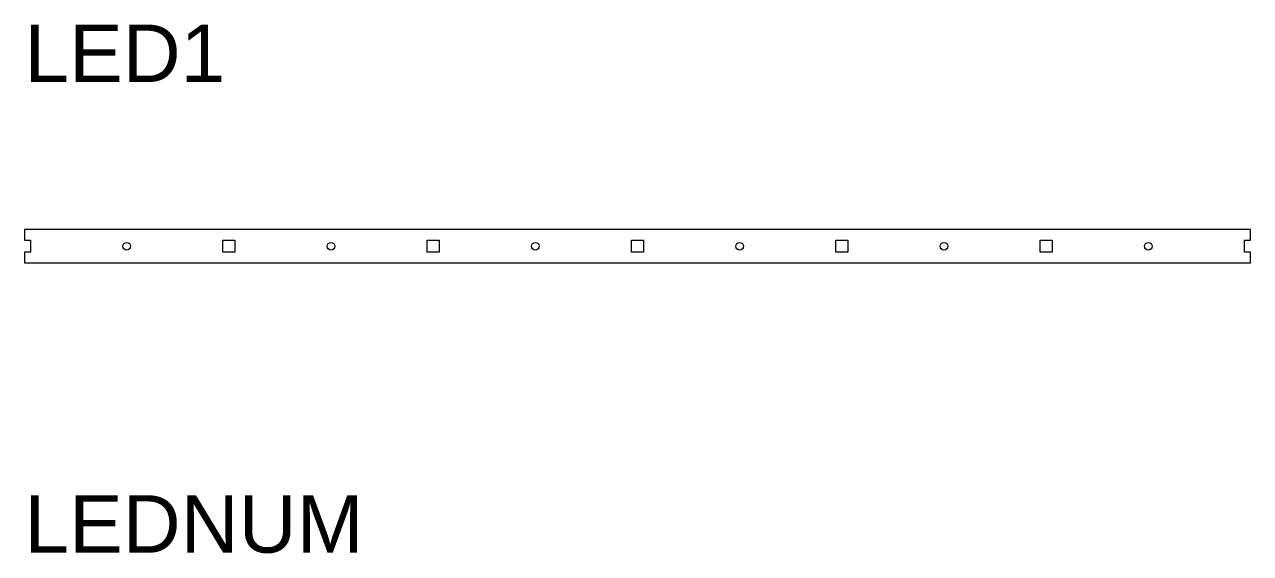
# Model space of a CAD drawing. Header units: inches. Extents: x 0 to 24, y -6 to 4.3.
import ezdxf

# ---------------------------------------------------------------- set-up
doc = ezdxf.new("R2010")
doc.units = ezdxf.units.IN
doc.header["$LTSCALE"] = 0.5
doc.header["$MEASUREMENT"] = 0
doc.layers.add('FAB DWG', color=7, linetype='CONTINUOUS', plot=False)
doc.layers.add('LED Board', color=110, linetype='CONTINUOUS')
doc.styles.add('LSAD_Standard', font='arial.ttf')

msp = doc.modelspace()

# ---------------------------------------------------------------- linework, layer by layer
at = {"layer": 'LED Board', "linetype": 'Continuous', "lineweight": 25, "transparency": 16777216}
for points in [[(24, 0.325), (0, 0.325), (0, 0.12), (0.12, 0.12), (0.12, -0.12), (0, -0.12), (0, -0.325), (24, -0.325), (24, -0.12), (23.88, -0.12), (23.88, 0.12), (24, 0.12)], [(3.88, 0.12), (4.12, 0.12), (4.12, -0.12), (3.88, -0.12)], [(7.88, 0.12), (8.12, 0.12), (8.12, -0.12), (7.88, -0.12)], [(11.88, 0.12), (12.12, 0.12), (12.12, -0.12), (11.88, -0.12)], [(15.88, 0.12), (16.12, 0.12), (16.12, -0.12), (15.88, -0.12)], [(19.88, 0.12), (20.12, 0.12), (20.12, -0.12), (19.88, -0.12)]]:
    msp.add_lwpolyline(points, close=True, dxfattribs=at)
for centre in [(2, 0), (6, 0), (10, 0), (14, 0), (18, 0), (22, 0)]:
    msp.add_circle(centre, 0.0748, dxfattribs=at)

# ---------------------------------------------------------------- texts
at = {"layer": 'FAB DWG', "color": 0, "transparency": 16777216, "style": 'LSAD_Standard'}
for tag, p, s in [('LED1', (0, 3.215), 'LED" (LEDOutputDummymA)'), ('LEDNUM', (0, -6), 'BD188XX')]:
    msp.add_attdef(tag, p, s, height=1.125, dxfattribs=at)

doc.saveas('drawing.dxf')
